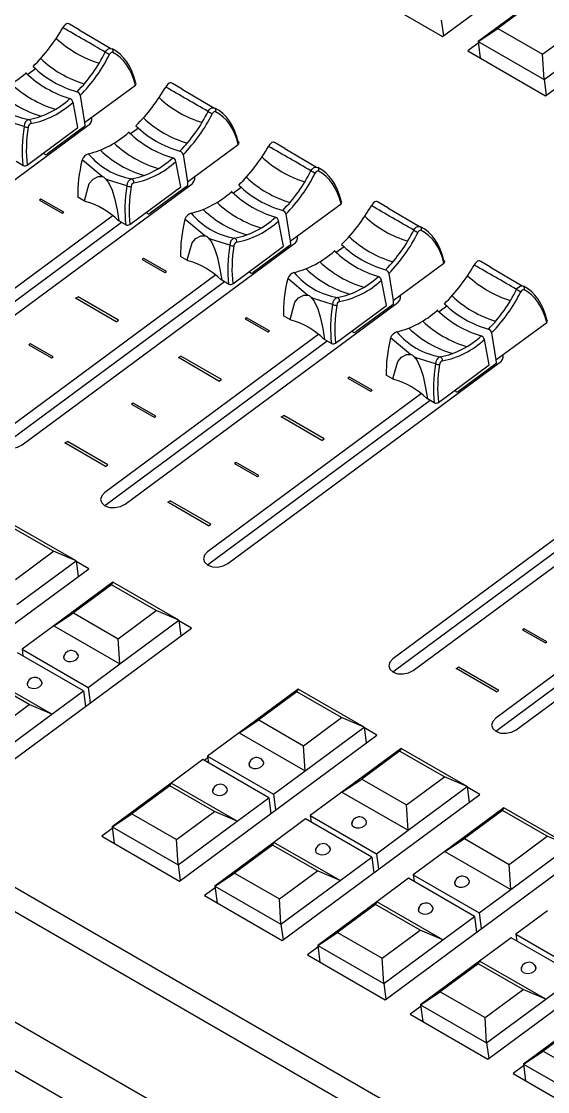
# Model space of a CAD drawing. Header units: inches. Extents: x 0.6 to 61.5, y 0.9 to 41.7.
# Drawn here: x 40.025 to 42.129, y 21.299 to 25.582 of the extents above; entities that cross this region are included whole.
import ezdxf

# ---------------------------------------------------------------- set-up
doc = ezdxf.new("R2010")
doc.units = ezdxf.units.IN
doc.header["$MEASUREMENT"] = 0
doc.layers.add('ARTWORK', color=2, linetype='Continuous')
doc.layers.add('OBJECT', color=7, linetype='Continuous')

msp = doc.modelspace()

# ---------------------------------------------------------------- linework, layer by layer
at = {"layer": 'ARTWORK'}
for p, q in [((40.1028, 24.8707), (40.0963, 24.867)), ((40.0963, 24.867), (40.1872, 24.8144)), ((40.1937, 24.8182), (40.1028, 24.8707)), ((40.1872, 24.8144), (40.1937, 24.8182)), ((40.5141, 24.6333), (40.5076, 24.6295)), ((40.5076, 24.6295), (40.5985, 24.577)), ((40.605, 24.5807), (40.5141, 24.6333)), ((40.5985, 24.577), (40.605, 24.5807)), ((40.2412, 24.4739), (40.251, 24.4795)), ((40.4034, 24.3802), (40.2412, 24.4739)), ((40.4131, 24.3858), (40.251, 24.4795)), ((40.4034, 24.3802), (40.4131, 24.3858)), ((40.9255, 24.3958), (40.919, 24.3921)), ((40.919, 24.3921), (41.0098, 24.3395)), ((41.0163, 24.3433), (40.9255, 24.3958)), ((41.0098, 24.3395), (41.0163, 24.3433)), ((40.0603, 24.2917), (40.0538, 24.2879)), ((40.0538, 24.2879), (40.1447, 24.2354)), ((40.1512, 24.2392), (40.0603, 24.2917)), ((40.6526, 24.2364), (40.6623, 24.2421)), ((40.8244, 24.1483), (40.6623, 24.2421)), ((40.1447, 24.2354), (40.1512, 24.2392)), ((40.8147, 24.1427), (40.6526, 24.2364)), ((41.3368, 24.1584), (41.3303, 24.1546)), ((41.4277, 24.1058), (41.3368, 24.1584)), ((40.8147, 24.1427), (40.8244, 24.1483)), ((41.3303, 24.1546), (41.4212, 24.1021)), ((41.4212, 24.1021), (41.4277, 24.1058)), ((40.4717, 24.0542), (40.4652, 24.0505)), ((40.4652, 24.0505), (40.5561, 23.9979)), ((40.5626, 24.0017), (40.4717, 24.0542)), ((40.5561, 23.9979), (40.5626, 24.0017)), ((41.0639, 23.999), (41.0737, 24.0046)), ((41.226, 23.9053), (41.0639, 23.999)), ((41.2358, 23.9109), (41.0737, 24.0046)), ((40.1988, 23.8949), (40.2086, 23.9005)), ((40.3707, 23.8068), (40.2086, 23.9005)), ((41.226, 23.9053), (41.2358, 23.9109)), ((40.3609, 23.8012), (40.1988, 23.8949)), ((40.883, 23.8168), (40.8765, 23.813)), ((40.8765, 23.813), (40.9674, 23.7605)), ((40.9739, 23.7642), (40.883, 23.8168)), ((40.3609, 23.8012), (40.3707, 23.8068)), ((40.9674, 23.7605), (40.9739, 23.7642)), ((40.6102, 23.6574), (40.6199, 23.663)), ((40.7723, 23.5637), (40.6102, 23.6574)), ((40.782, 23.5693), (40.6199, 23.663)), ((40.7723, 23.5637), (40.782, 23.5693)), ((42.0358, 23.1513), (42.0294, 23.1475)), ((42.0294, 23.1475), (42.1202, 23.095)), ((42.1267, 23.0987), (42.0358, 23.1513)), ((42.1202, 23.095), (42.1267, 23.0987)), ((41.763, 22.9919), (41.7727, 22.9975)), ((41.9251, 22.8982), (41.763, 22.9919)), ((41.9348, 22.9038), (41.7727, 22.9975)), ((41.9251, 22.8982), (41.9348, 22.9038))]:
    msp.add_line(p, q, dxfattribs=at)
at = {"layer": 'OBJECT'}
for p, q in [((41.7091, 25.5216), (42.4991, 26.1059)), ((42.1204, 25.2841), (42.9105, 25.8684)), ((41.3984, 25.701), (41.7091, 25.5216)), ((42.0875, 25.6764), (41.8512, 25.5016)), ((42.082, 25.6659), (41.9301, 25.5535)), ((40.2556, 25.5485), (40.217, 25.5708)), ((41.7041, 25.5865), (41.7123, 25.524)), ((40.2556, 25.5485), (40.3823, 25.4739)), ((41.8512, 25.5016), (41.9301, 25.5535)), ((41.9301, 25.5535), (42.1091, 25.4502)), ((42.1091, 25.4502), (42.261, 25.5625)), ((41.8521, 25.4948), (41.8098, 25.4635)), ((41.8512, 25.5016), (42.1154, 25.349)), ((41.8512, 25.5016), (41.86, 25.4345)), ((42.1154, 25.349), (42.3517, 25.5238)), ((41.8098, 25.4635), (42.1204, 25.2841)), ((42.1154, 25.349), (42.1091, 25.4502)), ((40.0814, 25.3923), (40.0501, 25.3692)), ((40.2773, 25.1768), (40.4804, 25.327)), ((40.6669, 25.3111), (40.6284, 25.3333)), ((42.1154, 25.349), (42.1236, 25.2865)), ((40.2601, 25.286), (40.2773, 25.1768)), ((40.6669, 25.3111), (40.7937, 25.2364)), ((40.2505, 25.157), (40.2309, 25.2587)), ((39.205, 24.3624), (40.2904, 25.1651)), ((40.0475, 25.0068), (40.2505, 25.157)), ((40.2773, 25.1615), (40.1283, 25.0513)), ((40.2795, 25.1656), (40.2783, 25.1775)), ((40.4927, 25.1549), (40.4615, 25.1318)), ((40.6887, 24.9394), (40.8917, 25.0895)), ((41.0783, 25.0736), (41.0397, 25.0958)), ((41.0783, 25.0736), (41.205, 24.9989)), ((40.0306, 25.0055), (40.0031, 25.0214)), ((40.1175, 25.0505), (40.1114, 25.0541)), ((40.3469, 24.9606), (40.2672, 25.0275)), ((40.6619, 24.9195), (40.6422, 25.0213)), ((40.6715, 25.0486), (40.6887, 24.9394)), ((39.6164, 24.125), (40.7017, 24.9277)), ((40.6908, 24.9281), (40.6897, 24.9401)), ((40.4588, 24.7693), (40.6619, 24.9195)), ((40.6886, 24.9241), (40.5396, 24.8139)), ((40.904, 24.9174), (40.8728, 24.8943)), ((40.2775, 24.863), (40.25, 24.8789)), ((40.2805, 24.8617), (40.2775, 24.863)), ((41.1, 24.7019), (41.3031, 24.8521)), ((41.4896, 24.8361), (41.451, 24.8584)), ((40.3909, 24.8047), (39.5352, 24.1718)), ((40.5289, 24.813), (40.5227, 24.8166)), ((41.0828, 24.8111), (41.1, 24.7019)), ((41.4896, 24.8361), (41.6163, 24.7615)), ((39.5459, 24.1279), (40.4249, 24.7779)), ((40.4144, 24.7839), (40.4121, 24.7857)), ((40.442, 24.768), (40.4144, 24.7839)), ((40.7582, 24.7231), (40.6786, 24.7901)), ((41.0732, 24.6821), (41.0535, 24.7838)), ((40.0277, 23.8875), (41.113, 24.6902)), ((40.8701, 24.5319), (41.0732, 24.6821)), ((41.1, 24.6866), (40.951, 24.5764)), ((41.1022, 24.6906), (41.101, 24.7026)), ((41.3154, 24.6799), (41.2841, 24.6568)), ((40.6889, 24.6255), (40.6613, 24.6414)), ((40.6919, 24.6242), (40.6889, 24.6255)), ((41.5113, 24.4644), (41.7144, 24.6146)), ((41.9009, 24.5987), (41.8624, 24.6209)), ((41.9009, 24.5987), (42.0277, 24.524)), ((40.8023, 24.5673), (39.9465, 23.9344)), ((40.8258, 24.5465), (40.8234, 24.5483)), ((40.8533, 24.5306), (40.8258, 24.5465)), ((40.9402, 24.5756), (40.934, 24.5791)), ((41.1695, 24.4857), (41.0899, 24.5526)), ((41.4846, 24.4446), (41.4649, 24.5463)), ((41.4941, 24.5736), (41.5113, 24.4644)), ((39.9573, 23.8904), (40.8362, 24.5404)), ((41.5135, 24.4532), (41.5123, 24.4652)), ((40.439, 23.65), (41.5244, 24.4527)), ((41.2815, 24.2944), (41.4846, 24.4446)), ((41.5113, 24.4492), (41.3623, 24.339)), ((41.7267, 24.4425), (41.6955, 24.4194)), ((41.1002, 24.388), (41.0726, 24.404)), ((41.1032, 24.3868), (41.1002, 24.388)), ((41.9227, 24.227), (42.1258, 24.3772)), ((41.2136, 24.3298), (40.3578, 23.6969)), ((41.3515, 24.3381), (41.3454, 24.3417)), ((41.9055, 24.3362), (41.9227, 24.227)), ((40.3686, 23.6529), (41.2476, 24.303)), ((41.2371, 24.309), (41.2348, 24.3108)), ((41.2647, 24.2931), (41.2371, 24.309)), ((41.5809, 24.2482), (41.5013, 24.3152)), ((41.8959, 24.2072), (41.8762, 24.3089)), ((40.8504, 23.4126), (41.9357, 24.2153)), ((41.6928, 24.057), (41.8959, 24.2072)), ((41.9227, 24.2117), (41.7737, 24.1015)), ((41.9248, 24.2157), (41.9237, 24.2277)), ((41.5115, 24.1506), (41.484, 24.1665)), ((41.5145, 24.1493), (41.5115, 24.1506)), ((41.625, 24.0924), (40.7692, 23.4594)), ((41.6484, 24.0716), (41.6461, 24.0733)), ((41.676, 24.0556), (41.6484, 24.0716)), ((41.7629, 24.1007), (41.7567, 24.1042)), ((40.7799, 23.4155), (41.6589, 24.0655)), ((41.5919, 22.9845), (42.6772, 23.7872)), ((53.3456, 14.41), (37.3081, 23.6682)), ((40.3607, 23.6454), (40.3686, 23.6529)), ((42.3665, 23.6643), (41.5107, 23.0314)), ((53.2718, 14.3554), (37.2222, 23.6206)), ((41.5214, 22.9874), (42.4004, 23.6375)), ((40.1523, 23.4613), (39.9733, 23.5646)), ((40.2431, 23.4226), (39.9788, 23.5751)), ((42.0032, 22.7471), (43.0885, 23.5498)), ((54.5458, 13.1784), (36.7553, 23.4486)), ((40.0004, 23.349), (40.1523, 23.4613)), ((40.2431, 23.4226), (40.1523, 23.4613)), ((39.5035, 22.8071), (40.2936, 23.3914)), ((40.0067, 23.2478), (40.2431, 23.4226)), ((40.2431, 23.4226), (40.2512, 23.3601)), ((40.2936, 23.3914), (40.2434, 23.4203)), ((40.772, 23.4079), (40.7799, 23.4155)), ((42.7778, 23.4268), (41.922, 22.7939)), ((41.9328, 22.7499), (42.8117, 23.4)), ((54.3741, 13.0832), (36.5837, 23.3534)), ((40.3902, 23.3377), (40.1538, 23.1629)), ((40.3847, 23.3272), (40.2327, 23.2148)), ((40.3902, 23.3377), (40.3847, 23.3272)), ((40.5636, 23.2239), (40.3847, 23.3272)), ((40.6544, 23.1852), (40.3902, 23.3377)), ((40.1538, 23.1629), (40.2327, 23.2148)), ((40.2327, 23.2148), (40.4117, 23.1115)), ((40.4117, 23.1115), (40.5636, 23.2239)), ((40.6544, 23.1852), (40.5636, 23.2239)), ((40.4181, 23.0104), (40.6544, 23.1852)), ((40.6544, 23.1852), (40.6626, 23.1226)), ((40.7049, 23.1539), (40.6547, 23.1829)), ((39.9149, 22.5696), (40.7049, 23.1539)), ((40.1538, 23.1629), (40.0272, 23.0693)), ((40.1538, 23.1629), (40.4181, 23.0104)), ((40.4181, 23.0104), (40.4117, 23.1115)), ((40.2728, 22.9029), (40.0086, 23.0555)), ((40.0272, 23.0693), (40.2915, 22.9167)), ((40.0272, 23.0693), (40.0307, 23.0427)), ((40.2915, 22.9167), (40.4181, 23.0104)), ((40.1462, 22.8093), (39.882, 22.9618)), ((41.5135, 22.9799), (41.5214, 22.9874)), ((40.0554, 22.848), (39.8765, 22.9513)), ((40.2915, 22.9167), (40.2996, 22.8542)), ((40.1462, 22.8093), (40.2728, 22.9029)), ((40.2728, 22.9029), (40.281, 22.8404)), ((41.1317, 22.9096), (40.8953, 22.7348)), ((41.1262, 22.8991), (40.9742, 22.7868)), ((41.1317, 22.9096), (41.1262, 22.8991)), ((41.3051, 22.7958), (41.1262, 22.8991)), ((41.3959, 22.7571), (41.1317, 22.9096)), ((39.9035, 22.7356), (40.0554, 22.848)), ((40.1462, 22.8093), (40.0554, 22.848)), ((39.9099, 22.6345), (40.1462, 22.8093)), ((40.8953, 22.7348), (40.9742, 22.7868)), ((40.9742, 22.7868), (41.1532, 22.6834)), ((41.1532, 22.6834), (41.3051, 22.7958)), ((41.3959, 22.7571), (41.3051, 22.7958)), ((41.1596, 22.5823), (41.3959, 22.7571)), ((41.3959, 22.7571), (41.4041, 22.6945)), ((41.4464, 22.7258), (41.3962, 22.7548)), ((41.9248, 22.7424), (41.9328, 22.7499)), ((40.6564, 22.1416), (41.4464, 22.7258)), ((40.8953, 22.7348), (40.7687, 22.6412)), ((40.8953, 22.7348), (41.1596, 22.5823)), ((41.1596, 22.5823), (41.1532, 22.6834)), ((41.543, 22.6722), (41.3067, 22.4974)), ((41.5375, 22.6617), (41.3856, 22.5493)), ((41.543, 22.6722), (41.5375, 22.6617)), ((41.7165, 22.5583), (41.5375, 22.6617)), ((41.8072, 22.5196), (41.543, 22.6722)), ((40.7501, 22.6274), (40.6235, 22.5338)), ((41.0143, 22.4749), (40.7501, 22.6274)), ((40.7696, 22.6344), (40.7557, 22.6241)), ((40.7687, 22.6412), (41.033, 22.4887)), ((40.7687, 22.6412), (40.7722, 22.6146)), ((41.033, 22.4887), (41.1596, 22.5823)), ((40.6235, 22.5338), (40.3871, 22.359)), ((40.6235, 22.5338), (40.618, 22.5233)), ((40.8877, 22.3812), (40.6235, 22.5338)), ((41.3067, 22.4974), (41.3856, 22.5493)), ((41.3856, 22.5493), (41.5646, 22.446)), ((41.5646, 22.446), (41.7165, 22.5583)), ((41.8072, 22.5196), (41.7165, 22.5583)), ((40.618, 22.5233), (40.466, 22.4109)), ((40.7969, 22.4199), (40.618, 22.5233)), ((41.033, 22.4887), (41.0411, 22.4261)), ((41.0677, 21.9041), (41.8577, 22.4884)), ((41.3067, 22.4974), (41.1801, 22.4037)), ((41.3067, 22.4974), (41.5709, 22.3448)), ((41.5709, 22.3448), (41.8072, 22.5196)), ((41.8072, 22.5196), (41.8154, 22.4571)), ((41.8577, 22.4884), (41.8075, 22.5174)), ((40.8877, 22.3812), (41.0143, 22.4749)), ((41.0143, 22.4749), (41.0225, 22.4123)), ((41.5709, 22.3448), (41.5646, 22.446)), ((40.3871, 22.359), (40.466, 22.4109)), ((40.466, 22.4109), (40.645, 22.3076)), ((40.645, 22.3076), (40.7969, 22.4199)), ((40.8877, 22.3812), (40.7969, 22.4199)), ((41.1801, 22.4037), (41.4443, 22.2512)), ((41.1801, 22.4037), (41.1835, 22.3772)), ((41.9543, 22.4347), (41.718, 22.2599)), ((41.9488, 22.4242), (41.7969, 22.3118)), ((41.9543, 22.4347), (41.9488, 22.4242)), ((42.1278, 22.3209), (41.9488, 22.4242)), ((42.2186, 22.2822), (41.9543, 22.4347)), ((40.3871, 22.359), (40.6514, 22.2065)), ((40.3871, 22.359), (40.3959, 22.2919)), ((40.6514, 22.2065), (40.8877, 22.3812)), ((41.1614, 22.39), (41.0348, 22.2963)), ((41.4256, 22.2374), (41.1614, 22.39)), ((40.388, 22.3522), (40.3457, 22.3209)), ((40.3457, 22.3209), (40.6564, 22.1416)), ((41.4443, 22.2512), (41.5709, 22.3448)), ((41.9759, 22.2085), (42.1278, 22.3209)), ((42.2186, 22.2822), (42.1278, 22.3209)), ((40.6514, 22.2065), (40.645, 22.3076)), ((41.0348, 22.2963), (40.7985, 22.1215)), ((41.0293, 22.2858), (40.8774, 22.1734)), ((41.0348, 22.2963), (41.0293, 22.2858)), ((41.2083, 22.1825), (41.0293, 22.2858)), ((41.299, 22.1438), (41.0348, 22.2963)), ((41.718, 22.2599), (41.7969, 22.3118)), ((41.7969, 22.3118), (41.9759, 22.2085)), ((41.9822, 22.1074), (42.2186, 22.2822)), ((41.299, 22.1438), (41.4256, 22.2374)), ((41.4256, 22.2374), (41.4338, 22.1749)), ((41.4443, 22.2512), (41.4525, 22.1887)), ((41.4791, 21.6666), (42.2691, 22.2509)), ((41.718, 22.2599), (41.5914, 22.1663)), ((41.718, 22.2599), (41.9822, 22.1074)), ((40.6514, 22.2065), (40.6595, 22.1439)), ((41.9822, 22.1074), (41.9759, 22.2085)), ((40.7985, 22.1215), (40.8774, 22.1734)), ((40.8774, 22.1734), (41.0564, 22.0701)), ((41.0564, 22.0701), (41.2083, 22.1825)), ((41.0627, 21.969), (41.299, 22.1438)), ((41.299, 22.1438), (41.2083, 22.1825)), ((41.5728, 22.1525), (41.4461, 22.0589)), ((41.837, 22), (41.5728, 22.1525)), ((41.5914, 22.1663), (41.8556, 22.0138)), ((41.5914, 22.1663), (41.5949, 22.1397)), ((40.7994, 22.1147), (40.757, 22.0834)), ((40.7985, 22.1215), (41.0627, 21.969)), ((40.7985, 22.1215), (40.8073, 22.0545)), ((41.8556, 22.0138), (41.9822, 22.1074)), ((40.757, 22.0834), (41.0677, 21.9041)), ((41.0627, 21.969), (41.0564, 22.0701)), ((41.4461, 22.0589), (41.2098, 21.8841)), ((41.4461, 22.0589), (41.4406, 22.0484)), ((41.7104, 21.9063), (41.4461, 22.0589)), ((41.4406, 22.0484), (41.2887, 21.936)), ((41.6196, 21.945), (41.4406, 22.0484)), ((42.1294, 22.0225), (42.0027, 21.9288)), ((41.7104, 21.9063), (41.837, 22)), ((41.837, 22), (41.8452, 21.9374)), ((41.8556, 22.0138), (41.8638, 21.9512)), ((41.8904, 21.4292), (42.6804, 22.0135)), ((41.0627, 21.969), (41.0709, 21.9064)), ((41.2098, 21.8841), (41.2887, 21.936)), ((41.2887, 21.936), (41.4677, 21.8327)), ((41.4677, 21.8327), (41.6196, 21.945)), ((41.7104, 21.9063), (41.6196, 21.945)), ((42.0027, 21.9288), (42.267, 21.7763)), ((42.0027, 21.9288), (42.0062, 21.9023)), ((41.474, 21.7315), (41.7104, 21.9063)), ((41.9841, 21.915), (41.8575, 21.8214)), ((42.2483, 21.7625), (41.9841, 21.915)), ((41.2107, 21.8773), (41.1684, 21.846)), ((41.1684, 21.846), (41.4791, 21.6666)), ((41.2098, 21.8841), (41.474, 21.7315)), ((41.2098, 21.8841), (41.2186, 21.817)), ((41.474, 21.7315), (41.4677, 21.8327)), ((41.8575, 21.8214), (41.6212, 21.6466)), ((41.852, 21.8109), (41.7, 21.6985)), ((41.8575, 21.8214), (41.852, 21.8109)), ((42.031, 21.7076), (41.852, 21.8109)), ((42.1217, 21.6689), (41.8575, 21.8214)), ((42.1217, 21.6689), (42.2483, 21.7625)), ((41.474, 21.7315), (41.4822, 21.669)), ((41.6212, 21.6466), (41.7, 21.6985)), ((41.7, 21.6985), (41.879, 21.5952)), ((41.879, 21.5952), (42.031, 21.7076)), ((42.1217, 21.6689), (42.031, 21.7076)), ((41.622, 21.6398), (41.5797, 21.6085)), ((41.6212, 21.6466), (41.8854, 21.4941)), ((41.6212, 21.6466), (41.6299, 21.5795)), ((41.8854, 21.4941), (42.1217, 21.6689)), ((41.5797, 21.6085), (41.8904, 21.4292)), ((41.8854, 21.4941), (41.879, 21.5952)), ((42.2688, 21.5839), (42.0325, 21.4091)), ((42.2633, 21.5734), (42.1114, 21.4611)), ((41.8854, 21.4941), (41.8936, 21.4315)), ((42.0325, 21.4091), (42.1114, 21.4611)), ((42.1114, 21.4611), (42.2904, 21.3577)), ((42.0334, 21.4024), (41.9911, 21.3711)), ((42.0325, 21.4091), (42.2967, 21.2566)), ((42.0325, 21.4091), (42.0413, 21.3421)), ((41.9911, 21.3711), (42.3017, 21.1917))]:
    msp.add_line(p, q, dxfattribs=at)
at = {"layer": 'OBJECT', "flags": 128}
for points in [[(40.2118, 25.5736), (40.2087, 25.5741), (40.2042, 25.5724), (40.1993, 25.5687), (40.1945, 25.5633), (40.1902, 25.5568)], [(40.36, 25.4588), (40.3644, 25.4652), (40.3699, 25.4702), (40.376, 25.4732), (40.3823, 25.4739), (40.387, 25.4725)], [(40.3896, 25.4576), (40.3875, 25.4582), (40.3846, 25.4577), (40.3818, 25.456), (40.3792, 25.4534), (40.3771, 25.4502)], [(40.044, 25.375), (40.0441, 25.3754), (40.044, 25.3757), (40.0438, 25.3758), (40.0435, 25.3759), (40.0431, 25.3758), (40.0427, 25.3757), (40.0422, 25.3753), (40.0416, 25.3749)], [(40.6231, 25.3362), (40.62, 25.3366), (40.6155, 25.335), (40.6106, 25.3312), (40.6058, 25.3258), (40.6016, 25.3193)], [(40.7714, 25.2213), (40.7757, 25.2278), (40.7812, 25.2327), (40.7874, 25.2357), (40.7937, 25.2364), (40.7984, 25.235)], [(40.0353, 25.1615), (39.9582, 25.1855), (39.9485, 25.1906)], [(40.8009, 25.2201), (40.7988, 25.2207), (40.796, 25.2202), (40.7931, 25.2186), (40.7905, 25.216), (40.7884, 25.2127)], [(40.4554, 25.1375), (40.4554, 25.1379), (40.4553, 25.1382), (40.4552, 25.1384), (40.4549, 25.1384), (40.4545, 25.1384), (40.454, 25.1382), (40.4535, 25.1379), (40.453, 25.1375)], [(41.0345, 25.0987), (41.0314, 25.0992), (41.0268, 25.0975), (41.022, 25.0938), (41.0172, 25.0884), (41.0129, 25.0819)], [(41.1827, 24.9838), (41.1871, 24.9903), (41.1926, 24.9953), (41.1987, 24.9983), (41.205, 24.9989), (41.2097, 24.9975)], [(41.2123, 24.9827), (41.2102, 24.9832), (41.2073, 24.9827), (41.2045, 24.9811), (41.2019, 24.9785), (41.1998, 24.9752)], [(40.2775, 24.863), (40.2778, 24.8695), (40.2961, 24.9329), (40.3109, 24.9509), (40.331, 24.9615), (40.3469, 24.9606)], [(40.3598, 24.9531), (40.3732, 24.9372), (40.3874, 24.9068), (40.3969, 24.8747), (40.4069, 24.8277), (40.4144, 24.7839)], [(40.4466, 24.924), (40.3695, 24.9481), (40.3598, 24.9531)], [(40.8667, 24.9), (40.8668, 24.9004), (40.8667, 24.9007), (40.8665, 24.9009), (40.8662, 24.901), (40.8658, 24.9009), (40.8654, 24.9007), (40.8649, 24.9004), (40.8643, 24.9)], [(41.4458, 24.8612), (41.4427, 24.8617), (41.4382, 24.86), (41.4333, 24.8563), (41.4285, 24.8509), (41.4243, 24.8444)], [(41.594, 24.7464), (41.5984, 24.7529), (41.6039, 24.7578), (41.6101, 24.7608), (41.6163, 24.7615), (41.6211, 24.7601)], [(40.6889, 24.6255), (40.6891, 24.6321), (40.7074, 24.6955), (40.7222, 24.7135), (40.7424, 24.7241), (40.7582, 24.7231)], [(40.7712, 24.7156), (40.7845, 24.6997), (40.7987, 24.6693), (40.8082, 24.6373), (40.8183, 24.5902), (40.8258, 24.5465)], [(40.8579, 24.6865), (40.7809, 24.7106), (40.7712, 24.7156)], [(41.6236, 24.7452), (41.6215, 24.7458), (41.6187, 24.7453), (41.6158, 24.7436), (41.6132, 24.7411), (41.6111, 24.7378)], [(41.2781, 24.6626), (41.2781, 24.663), (41.278, 24.6633), (41.2778, 24.6635), (41.2775, 24.6635), (41.2772, 24.6635), (41.2767, 24.6633), (41.2762, 24.663), (41.2757, 24.6626)], [(41.8572, 24.6238), (41.8541, 24.6242), (41.8495, 24.6226), (41.8446, 24.6188), (41.8399, 24.6135), (41.8356, 24.6069)], [(42.0054, 24.5089), (42.0097, 24.5154), (42.0152, 24.5203), (42.0214, 24.5233), (42.0277, 24.524), (42.0324, 24.5226)], [(42.035, 24.5078), (42.0328, 24.5083), (42.03, 24.5078), (42.0271, 24.5062), (42.0245, 24.5036), (42.0224, 24.5003)], [(41.1002, 24.388), (41.1004, 24.3946), (41.1187, 24.458), (41.1335, 24.476), (41.1537, 24.4866), (41.1695, 24.4857)], [(41.1825, 24.4782), (41.1959, 24.4623), (41.2101, 24.4318), (41.2196, 24.3998), (41.2296, 24.3528), (41.2371, 24.309)], [(41.2693, 24.4491), (41.1922, 24.4731), (41.1825, 24.4782)], [(41.6894, 24.4251), (41.6894, 24.4255), (41.6894, 24.4258), (41.6892, 24.426), (41.6889, 24.4261), (41.6885, 24.426), (41.6881, 24.4258), (41.6875, 24.4255), (41.687, 24.4251)], [(41.5115, 24.1506), (41.5118, 24.1571), (41.5301, 24.2205), (41.5449, 24.2386), (41.565, 24.2491), (41.5809, 24.2482)], [(41.5939, 24.2407), (41.6072, 24.2248), (41.6214, 24.1944), (41.6309, 24.1623), (41.641, 24.1153), (41.6484, 24.0716)], [(41.6806, 24.2116), (41.6035, 24.2357), (41.5939, 24.2407)], [(39.9465, 23.9344), (39.9342, 23.9212), (39.93, 23.9065), (39.9344, 23.8924), (39.9469, 23.8812), (39.9655, 23.8745), (39.9874, 23.8733), (40.0092, 23.8779), (40.0277, 23.8875)], [(40.3578, 23.6969), (40.3456, 23.6837), (40.3413, 23.669), (40.3458, 23.655), (40.3582, 23.6437), (40.3768, 23.637), (40.3987, 23.6359), (40.4206, 23.6404), (40.439, 23.65)], [(40.7692, 23.4594), (40.7569, 23.4463), (40.7527, 23.4316), (40.7571, 23.4175), (40.7696, 23.4063), (40.7882, 23.3996), (40.8101, 23.3984), (40.8319, 23.403), (40.8504, 23.4126)], [(40.1962, 23.0471), (40.1949, 23.0452), (40.1927, 23.0375), (40.195, 23.0301), (40.2015, 23.0242), (40.2113, 23.0207), (40.2228, 23.0201), (40.2343, 23.0225), (40.244, 23.0275), (40.2504, 23.0344), (40.2526, 23.0422), (40.2503, 23.0495), (40.2463, 23.0537)], [(41.5107, 23.0314), (41.4984, 23.0182), (41.4941, 23.0035), (41.4986, 22.9895), (41.5111, 22.9782), (41.5297, 22.9715), (41.5516, 22.9704), (41.5734, 22.9749), (41.5919, 22.9845)], [(40.0563, 22.9168), (40.066, 22.9133), (40.0775, 22.9127), (40.089, 22.915), (40.0987, 22.9201), (40.1052, 22.927), (40.1074, 22.9347), (40.105, 22.9421), (40.1011, 22.9463)], [(41.922, 22.7939), (41.9097, 22.7808), (41.9055, 22.766), (41.9099, 22.752), (41.9224, 22.7408), (41.941, 22.7341), (41.9629, 22.7329), (41.9847, 22.7375), (42.0032, 22.7471)], [(40.9377, 22.6191), (40.9364, 22.6172), (40.9342, 22.6094), (40.9365, 22.602), (40.943, 22.5962), (40.9528, 22.5926), (40.9643, 22.592), (40.9758, 22.5944), (40.9855, 22.5995), (40.9919, 22.6064), (40.9941, 22.6141), (40.9918, 22.6215), (40.9878, 22.6257)], [(40.7978, 22.4887), (40.8075, 22.4852), (40.819, 22.4846), (40.8305, 22.487), (40.8402, 22.492), (40.8466, 22.4989), (40.8489, 22.5067), (40.8465, 22.514), (40.8426, 22.5182)], [(41.349, 22.3816), (41.3477, 22.3797), (41.3455, 22.372), (41.3478, 22.3646), (41.3544, 22.3587), (41.3641, 22.3552), (41.3756, 22.3546), (41.3871, 22.357), (41.3968, 22.362), (41.4032, 22.3689), (41.4055, 22.3766), (41.4031, 22.384), (41.3992, 22.3882)], [(41.2091, 22.2513), (41.2189, 22.2477), (41.2304, 22.2471), (41.2418, 22.2495), (41.2515, 22.2546), (41.258, 22.2615), (41.2602, 22.2692), (41.2579, 22.2766), (41.2539, 22.2808)], [(41.7604, 22.1442), (41.7591, 22.1422), (41.7568, 22.1345), (41.7592, 22.1271), (41.7657, 22.1212), (41.7755, 22.1177), (41.787, 22.1171), (41.7984, 22.1195), (41.8081, 22.1245), (41.8146, 22.1314), (41.8168, 22.1392), (41.8145, 22.1465), (41.8105, 22.1507)], [(41.6205, 22.0138), (41.6302, 22.0103), (41.6417, 22.0097), (41.6532, 22.0121), (41.6629, 22.0171), (41.6693, 22.024), (41.6716, 22.0317), (41.6692, 22.0391), (41.6652, 22.0433)], [(42.0318, 21.7763), (42.0416, 21.7728), (42.0531, 21.7722), (42.0645, 21.7746), (42.0742, 21.7796), (42.0807, 21.7866), (42.0829, 21.7943), (42.0806, 21.8017), (42.0766, 21.8058)]]:
    msp.add_lwpolyline(points, dxfattribs=at)
at = {"layer": 'OBJECT'}
for centre, radius, start, end in [((39.5725, 25.9084), 0.7108, 314.5601, 330.3482), ((2.4554, -40.005), 75.6456, 59.928444, 60.076933), ((40.4598, 25.828), 0.4312, 226.7144, 253.2658), ((39.8013, 25.7366), 0.624, 315.6395, 333.563), ((39.8022, 25.736), 0.642, 315.4962, 333.5581), ((40.5511, 25.8169), 0.4059, 241.9142, 244.6108), ((40.3803, 25.4636), 0.0111, 326.8458, 52.7598), ((40.3528, 25.6863), 0.4001, 225.2792, 254.7261), ((40.4034, 25.754), 0.4405, 226.7578, 253.1845), ((39.7928, 25.6484), 0.3697, 283.7717, 312.3028), ((40.3409, 25.6833), 0.428, 226.0783, 253.3728), ((40.2901, 25.6587), 0.4476, 226.9384, 253.1249), ((40.4773, 25.3325), 0.0063, 299.015, 61.8316), ((39.9839, 25.671), 0.7108, 314.5601, 330.3482), ((2.8668, -40.2424), 75.6456, 59.928444, 60.076933), ((40.1059, 25.479), 0.2944, 220.1151, 259.8903), ((40.217, 25.6002), 0.4132, 225.8975, 254.1449), ((39.9882, 25.5208), 0.3382, 281.2699, 312.8716), ((40.2201, 25.2711), 0.00265, 128.6438, 134.2305), ((40.2114, 25.2542), 0.0199, 13.0191, 69.9734), ((40.2402, 25.2811), 0.0205, 13.983, 69.4285), ((40.8711, 25.5906), 0.4312, 226.7144, 253.2658), ((39.9947, 25.514), 0.3478, 281.2754, 312.7791), ((40.7917, 25.2262), 0.0111, 326.8458, 52.7598), ((40.0632, 25.1626), 0.028, 108.7019, 182.3911), ((40.05, 25.1766), 0.0132, 343.5906, 71.1006), ((40.2745, 25.1931), 0.0321, 299.4525, 9.1589), ((40.8148, 25.5165), 0.4405, 226.7578, 253.1845), ((40.2126, 25.4991), 0.624, 315.6395, 333.563), ((40.2136, 25.4986), 0.642, 315.4962, 333.5581), ((40.9625, 25.5794), 0.4059, 241.9142, 244.6108), ((40.0469, 25.1855), 0.0267, 244.2308, 280.6431), ((40.068, 25.1576), 0.0162, 109.0985, 174.0068), ((40.7642, 25.4488), 0.4001, 225.2792, 254.7261), ((40.2041, 25.4109), 0.3697, 283.7717, 312.3028), ((40.7523, 25.4458), 0.428, 226.0783, 253.3728), ((40.8887, 25.0951), 0.0063, 299.015, 61.8316), ((40.6284, 25.3627), 0.4132, 225.8975, 254.1449), ((40.7014, 25.4213), 0.4476, 226.9384, 253.1249), ((40.6515, 25.0436), 0.0205, 13.983, 69.4285), ((40.3952, 25.4335), 0.7108, 314.5601, 330.3482), ((3.2781, -40.4799), 75.6456, 59.928444, 60.076933), ((40.3046, 25.0142), 0.0396, 108.2526, 160.3253), ((40.5173, 25.2415), 0.2944, 220.1151, 259.8903), ((40.3995, 25.2834), 0.3382, 281.2699, 312.8716), ((40.406, 25.2765), 0.3478, 281.2754, 312.7791), ((40.6315, 25.0336), 0.00265, 128.6438, 134.2305), ((40.6228, 25.0168), 0.0199, 13.0191, 69.9734), ((41.2825, 25.3531), 0.4312, 226.7144, 253.2658), ((40.038, 25.0199), 0.0162, 243.0734, 305.8395), ((40.6239, 25.2617), 0.624, 315.6395, 333.563), ((40.6249, 25.2611), 0.642, 315.4962, 333.5581), ((41.3738, 25.3419), 0.4059, 241.9142, 244.6108), ((41.203, 24.9887), 0.0111, 326.8458, 52.7598), ((40.3454, 24.943), 0.0176, 34.8237, 85.1816), ((40.4746, 24.9252), 0.028, 108.7019, 182.3911), ((40.4793, 24.9201), 0.0162, 109.0985, 174.0068), ((40.4613, 24.9392), 0.0132, 343.5906, 71.1006), ((40.6859, 24.9557), 0.0321, 299.4525, 9.1589), ((41.1755, 25.2114), 0.4001, 225.2792, 254.7261), ((41.2261, 25.2791), 0.4405, 226.7578, 253.1845), ((40.4582, 24.9481), 0.0267, 244.2308, 280.6431), ((40.6155, 25.1735), 0.3697, 283.7717, 312.3028), ((41.1636, 25.2083), 0.428, 226.0783, 253.3728), ((40.1916, 24.5558), 0.3185, 46.2068, 73.7986), ((41.1127, 25.1838), 0.4476, 226.9384, 253.1249), ((41.3, 24.8576), 0.0063, 299.015, 61.8316), ((40.8066, 25.196), 0.7108, 314.5601, 330.3482), ((3.6895, -40.7173), 75.6456, 59.928444, 60.076933), ((40.7159, 24.7767), 0.0396, 108.2526, 160.3253), ((40.9286, 25.0041), 0.2944, 220.1151, 259.8903), ((41.0397, 25.1253), 0.4132, 225.8975, 254.1449), ((40.8108, 25.0459), 0.3382, 281.2699, 312.8716), ((41.0428, 24.7961), 0.00265, 128.6438, 134.2305), ((41.0341, 24.7793), 0.0199, 13.0191, 69.9734), ((41.0629, 24.8061), 0.0205, 13.983, 69.4285), ((41.6938, 25.1157), 0.4312, 226.7144, 253.2658), ((40.4493, 24.7825), 0.0162, 243.0734, 305.8395), ((40.8173, 25.0391), 0.3478, 281.2754, 312.7791), ((41.6144, 24.7513), 0.0111, 326.8458, 52.7598), ((40.7567, 24.7056), 0.0176, 34.8237, 85.1816), ((40.8859, 24.6877), 0.028, 108.7019, 182.3911), ((40.8727, 24.7017), 0.0132, 343.5906, 71.1006), ((41.0972, 24.7182), 0.0321, 299.4525, 9.1589), ((41.6374, 25.0416), 0.4405, 226.7578, 253.1845), ((41.0353, 25.0242), 0.624, 315.6395, 333.563), ((41.0363, 25.0237), 0.642, 315.4962, 333.5581), ((41.7851, 25.1045), 0.4059, 241.9142, 244.6108), ((40.8696, 24.7106), 0.0267, 244.2308, 280.6431), ((40.8907, 24.6826), 0.0162, 109.0985, 174.0068), ((41.5868, 24.9739), 0.4001, 225.2792, 254.7261), ((41.0268, 24.936), 0.3697, 283.7717, 312.3028), ((41.575, 24.9709), 0.428, 226.0783, 253.3728), ((40.603, 24.3183), 0.3185, 46.2068, 73.7986), ((41.4511, 24.8878), 0.4132, 225.8975, 254.1449), ((41.5241, 24.9463), 0.4476, 226.9384, 253.1249), ((41.4742, 24.5687), 0.0205, 13.983, 69.4285), ((41.7114, 24.6201), 0.0063, 299.015, 61.8316), ((41.2179, 24.9586), 0.7108, 314.5601, 330.3482), ((4.1008, -40.9548), 75.6456, 59.928444, 60.076933), ((41.1272, 24.5393), 0.0396, 108.2526, 160.3253), ((41.34, 24.7666), 0.2944, 220.1151, 259.8903), ((41.2222, 24.8084), 0.3382, 281.2699, 312.8716), ((41.2287, 24.8016), 0.3478, 281.2754, 312.7791), ((41.4541, 24.5587), 0.00265, 128.6438, 134.2305), ((41.4455, 24.5418), 0.0199, 13.0191, 69.9734), ((42.1051, 24.8782), 0.4312, 226.7144, 253.2658), ((40.8607, 24.545), 0.0162, 243.0734, 305.8395), ((41.4466, 24.7867), 0.624, 315.6395, 333.563), ((41.4476, 24.7862), 0.642, 315.4962, 333.5581), ((42.1965, 24.867), 0.4059, 241.9142, 244.6108), ((42.0257, 24.5138), 0.0111, 326.8458, 52.7598), ((41.1681, 24.4681), 0.0176, 34.8237, 85.1816), ((41.2973, 24.4502), 0.028, 108.7019, 182.3911), ((41.302, 24.4452), 0.0162, 109.0985, 174.0068), ((41.284, 24.4643), 0.0132, 343.5906, 71.1006), ((41.5086, 24.4807), 0.0321, 299.4525, 9.1589), ((42.0488, 24.8042), 0.4405, 226.7578, 253.1845), ((41.2809, 24.4731), 0.0267, 244.2308, 280.6431), ((41.4381, 24.6985), 0.3697, 283.7717, 312.3028), ((41.9863, 24.7334), 0.428, 226.0783, 253.3728), ((41.9982, 24.7364), 0.4001, 225.2792, 254.7261), ((41.0143, 24.0809), 0.3185, 46.2068, 73.7986), ((41.9354, 24.7089), 0.4476, 226.9384, 253.1249), ((42.1227, 24.3827), 0.0063, 299.015, 61.8316), ((41.5386, 24.3018), 0.0396, 108.2526, 160.3253), ((41.7513, 24.5291), 0.2944, 220.1151, 259.8903), ((41.8624, 24.6503), 0.4132, 225.8975, 254.1449), ((41.8856, 24.3312), 0.0205, 13.983, 69.4285), ((41.272, 24.3075), 0.0162, 243.0734, 305.8395), ((41.6335, 24.571), 0.3382, 281.2699, 312.8716), ((41.64, 24.5641), 0.3478, 281.2754, 312.7791), ((41.8655, 24.3212), 0.00265, 128.6438, 134.2305), ((41.8568, 24.3044), 0.0199, 13.0191, 69.9734), ((41.5794, 24.2307), 0.0176, 34.8237, 85.1816), ((41.9199, 24.2433), 0.0321, 299.4525, 9.1589), ((41.7086, 24.2128), 0.028, 108.7019, 182.3911), ((41.6922, 24.2357), 0.0267, 244.2308, 280.6431), ((41.7133, 24.2077), 0.0162, 109.0985, 174.0068), ((41.6953, 24.2268), 0.0132, 343.5906, 71.1006), ((41.4257, 23.8434), 0.3185, 46.2068, 73.7986), ((41.6833, 24.0701), 0.0162, 243.0734, 305.8395), ((40.2234, 23.0342), 0.0301, 14.0462, 180.8693), ((40.0781, 22.9267), 0.0301, 14.0462, 180.8693), ((40.0624, 22.9303), 0.0148, 140.5702, 245.6675), ((40.9649, 22.6061), 0.0301, 14.0462, 180.8693), ((40.8196, 22.4987), 0.0301, 14.0462, 180.8693), ((40.8039, 22.5022), 0.0148, 140.5702, 245.6675), ((41.3762, 22.3686), 0.0301, 14.0462, 180.8693), ((41.2152, 22.2648), 0.0148, 140.5702, 245.6675), ((41.231, 22.2612), 0.0301, 14.0462, 180.8693), ((41.7876, 22.1312), 0.0301, 14.0462, 180.8693), ((41.6266, 22.0273), 0.0148, 140.5702, 245.6675), ((41.6423, 22.0237), 0.0301, 14.0462, 180.8693), ((42.0536, 21.7863), 0.0301, 14.0462, 180.8693), ((42.0379, 21.7899), 0.0148, 140.5702, 245.6675)]:
    msp.add_arc(centre, radius, start, end, dxfattribs=at)
for centre, major_axis, ratio, start_param, end_param in [((40.0038, 25.2219), (0.2169, 0.3466), 0.543728, 0.019304, 0.046053), ((40.1974, 25.1102), (0.1902, 0.362), 0.609945, 5.665399, 6.285642), ((40.2058, 25.1058), (0.1842, 0.3516), 0.610906, 5.66458, 6.284822), ((40.4152, 24.9845), (0.2169, 0.3466), 0.543728, 0.019304, 0.046053), ((40.6087, 24.8727), (0.1902, 0.362), 0.609945, 5.665399, 6.285642), ((40.6171, 24.8683), (0.1842, 0.3516), 0.610906, 5.66458, 6.284822), ((40.3974, 25.253), (0.2415, 0.46), 0.61015, 2.071583, 2.418913), ((40.4058, 25.2486), (0.2355, 0.4496), 0.610906, 2.070938, 2.418268), ((40.2719, 25.1647), (0.00759, 0.00099), 0.65183, 5.417744, 6.262035), ((40.8265, 24.747), (0.2169, 0.3466), 0.543728, 0.019304, 0.046053), ((40.1229, 25.0545), (0.00759, 0.00099), 0.652222, 3.846827, 5.417319), ((40.6148, 25.1276), (0.2756, 0.4404), 0.543509, 2.115463, 2.462793), ((41.0201, 24.6353), (0.1902, 0.362), 0.609945, 5.665399, 6.285642), ((41.0285, 24.6308), (0.1842, 0.3516), 0.610906, 5.66458, 6.284822), ((40.6832, 24.9272), (0.00759, 0.00099), 0.65183, 5.417744, 6.262035), ((40.8088, 25.0156), (0.2415, 0.46), 0.61015, 2.071583, 2.418913), ((40.8171, 25.0112), (0.2355, 0.4496), 0.610906, 2.070938, 2.418268), ((41.2379, 24.5095), (0.2169, 0.3466), 0.543728, 0.019304, 0.046053), ((40.5342, 24.817), (0.00759, 0.00099), 0.652222, 3.846827, 5.417319), ((41.0261, 24.8901), (0.2756, 0.4404), 0.543509, 2.115463, 2.462793), ((41.4314, 24.3978), (0.1902, 0.362), 0.609945, 5.665399, 6.285642), ((41.4398, 24.3934), (0.1842, 0.3516), 0.610906, 5.66458, 6.284822), ((41.2201, 24.7781), (0.2415, 0.46), 0.61015, 2.071583, 2.418913), ((41.2285, 24.7737), (0.2355, 0.4496), 0.610906, 2.070938, 2.418268), ((41.0946, 24.6897), (0.00759, 0.00099), 0.65183, 5.417744, 6.262035), ((41.6492, 24.2721), (0.2169, 0.3466), 0.543728, 0.019304, 0.046053), ((40.9456, 24.5795), (0.00759, 0.00099), 0.652222, 3.846827, 5.417319), ((41.4374, 24.6526), (0.2756, 0.4404), 0.543509, 2.115463, 2.462793), ((41.8428, 24.1603), (0.1902, 0.362), 0.609945, 5.665399, 6.285642), ((41.8511, 24.1559), (0.1842, 0.3516), 0.610906, 5.66458, 6.284822), ((41.6314, 24.5407), (0.2415, 0.46), 0.61015, 2.071583, 2.418913), ((41.6398, 24.5363), (0.2355, 0.4496), 0.610906, 2.070938, 2.418268), ((41.5059, 24.4523), (0.00759, 0.00099), 0.65183, 5.417744, 6.262035), ((41.3569, 24.3421), (0.00759, 0.00099), 0.652222, 3.846827, 5.417319), ((41.8488, 24.4152), (0.2756, 0.4404), 0.543509, 2.115463, 2.462793), ((42.0428, 24.3032), (0.2415, 0.46), 0.61015, 2.071583, 2.418913), ((42.0512, 24.2988), (0.2355, 0.4496), 0.610906, 2.070938, 2.418268), ((41.9172, 24.2148), (0.00759, 0.00099), 0.65183, 5.417744, 6.262035), ((41.7682, 24.1046), (0.00759, 0.00099), 0.652222, 3.846827, 5.417319)]:
    msp.add_ellipse(centre, major_axis=major_axis, ratio=ratio, start_param=start_param, end_param=end_param, dxfattribs=at)

doc.saveas('drawing.dxf')
